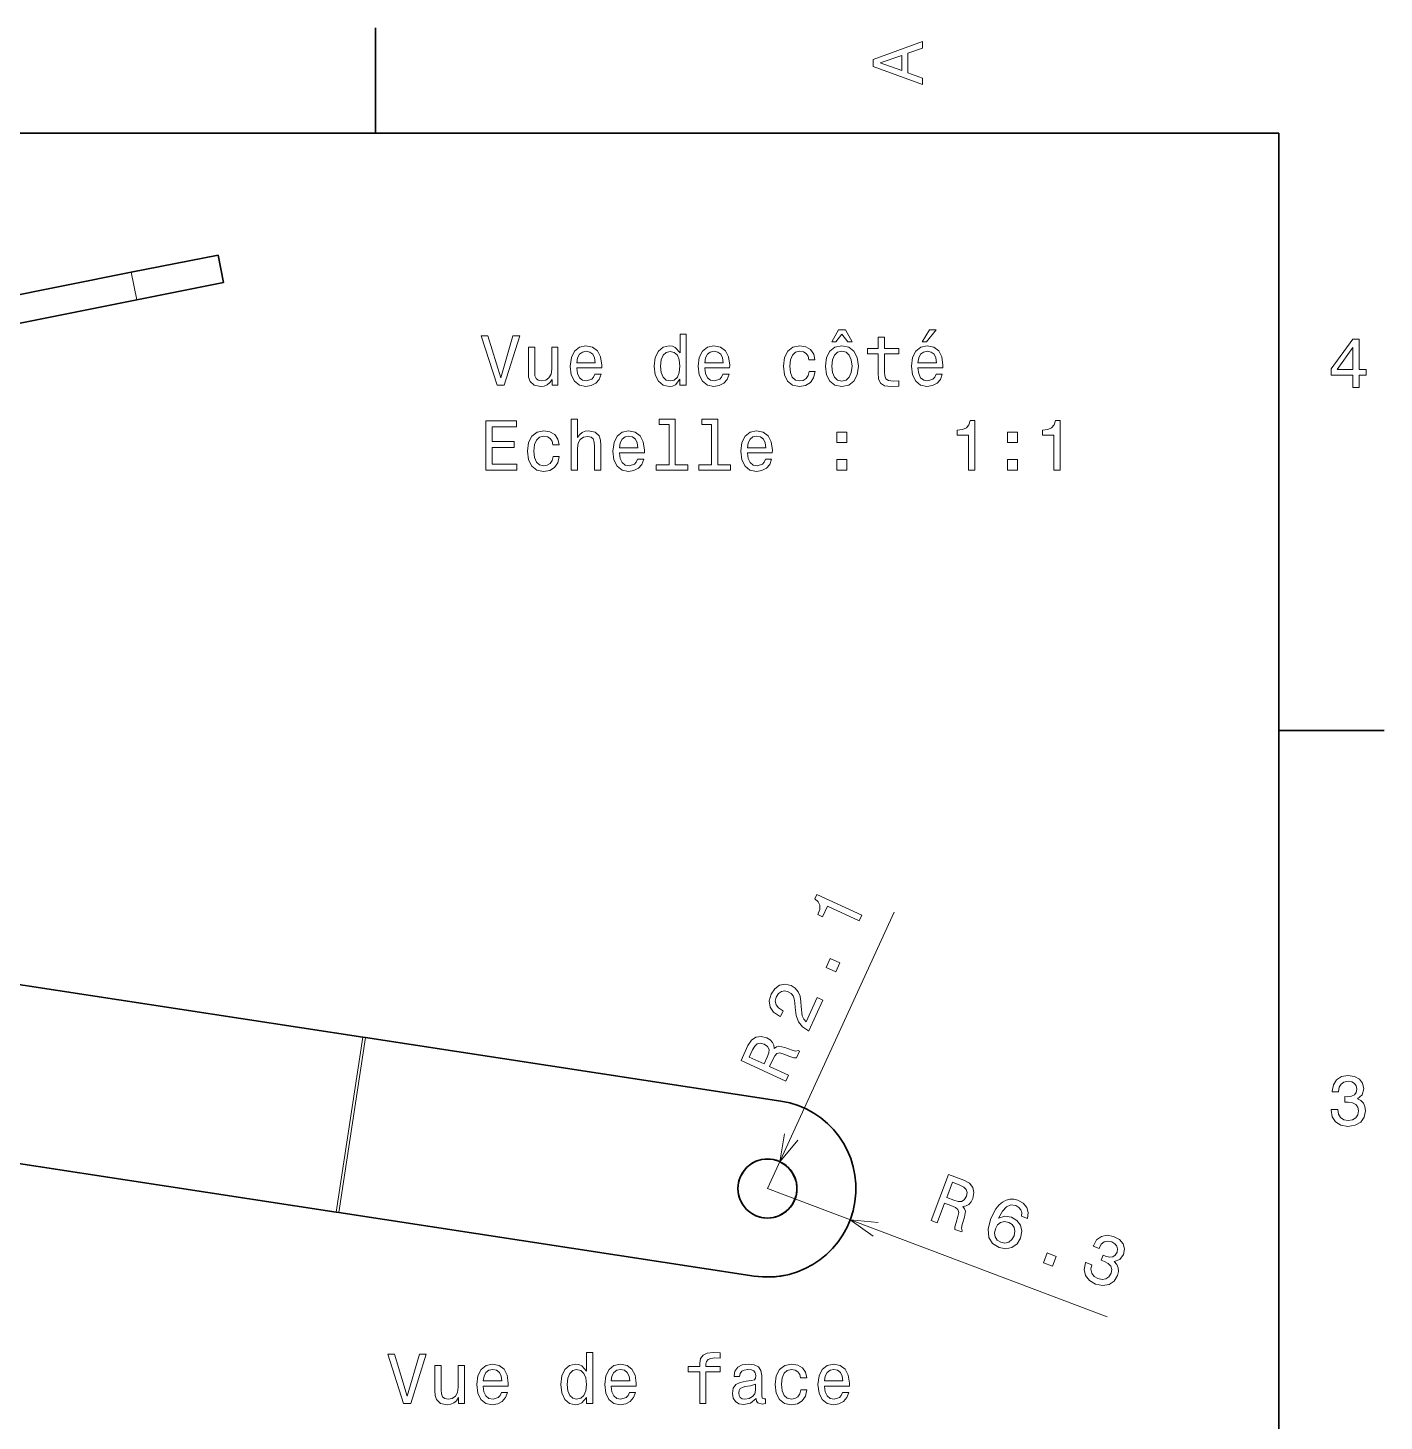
# Model space of a CAD drawing. Extents: x 0 to 297, y 0 to 210.
# Drawn here: x 198 to 294.5, y 108.3 to 207.5 of the extents above; entities that cross this region are included whole.
import ezdxf

# ---------------------------------------------------------------- set-up
doc = ezdxf.new("R2010")
doc.units = 0

msp = doc.modelspace()

# ---------------------------------------------------------------- linework, layer by layer
at = {"color": 7, "lineweight": 35, "ltscale": 0.1875}
for p, q in [((222.699997, 200), (222.699997, 207.5)), ((287, 157.5), (294.5, 157.5))]:
    msp.add_line(p, q, dxfattribs=at)
at = {"color": 7, "lineweight": 35}
for p, q in [((287, 200), (10, 200)), ((287, 10), (287, 200)), ((205.311096, 190.103424), (175.983459, 184.273102)), ((205.70105, 188.141815), (176.373413, 182.311493)), ((110.665985, 152.64856), (221.802811, 135.671509)), ((108.763306, 140.192993), (219.900131, 123.216064)), ((251.554214, 131.126831), (221.99556, 135.64209)), ((249.651535, 118.671265), (220.09288, 123.186523))]:
    msp.add_line(p, q, dxfattribs=at)
at = {"color": 7, "lineweight": 35, "ltscale": 0.1575}
for p, q in [((205.311096, 190.103424), (211.490173, 191.331848)), ((205.70105, 188.141815), (211.880127, 189.370239))]:
    msp.add_line(p, q, dxfattribs=at)
at = {"color": 7, "lineweight": 35, "ltscale": 0.05}
msp.add_line((211.490173, 191.331848), (211.880127, 189.370239), dxfattribs=at)
at = {"color": 7, "lineweight": 13, "ltscale": 0.05}
msp.add_line((205.311096, 190.103424), (205.70105, 188.141815), dxfattribs=at)
at = {"color": 7, "lineweight": 13}
for q in [(259.618713, 144.575928), (274.776245, 115.757568)]:
    msp.add_line((250.60289, 124.899048), q, dxfattribs=at)
at = {"color": 7, "lineweight": 13, "ltscale": 0.314998}
msp.add_line((219.900131, 123.216064), (221.802811, 135.671509), dxfattribs=at)
at = {"color": 7, "lineweight": 13, "ltscale": 0.315001}
msp.add_line((220.09288, 123.186523), (221.99556, 135.64209), dxfattribs=at)
at = {"color": 7, "lineweight": 35, "ltscale": 0.004875}
for p, q in [((221.99556, 135.64209), (221.802811, 135.671509)), ((220.09288, 123.186523), (219.900131, 123.216064))]:
    msp.add_line(p, q, dxfattribs=at)
at = {"color": 7, "lineweight": 13}
for points in [[(261.633209, 203.466858), (261.633209, 203.930847), (260.604401, 204.298996), (260.604401, 205.695969), (261.633209, 206.064133), (261.633209, 206.538193), (258.128174, 205.257217), (258.128174, 204.742798)], [(260.17572, 204.460388), (258.632477, 205), (260.17572, 205.539627)], [(232.488739, 185.575546), (231.611206, 182.594986), (230.708481, 185.575546), (230.22937, 185.575546), (231.359055, 182.070496), (231.863373, 182.070496), (232.967834, 185.575546)], [(244.375626, 182.48909), (244.375626, 182.070496), (244.819427, 182.070496), (244.819427, 185.691528), (244.380661, 185.691528), (244.380661, 184.365158), (244.04277, 184.748444), (243.835999, 184.839233), (243.598969, 184.874527), (243.170288, 184.773666), (242.837433, 184.491241), (242.620575, 184.037354), (242.544937, 183.427124), (242.620575, 182.816895), (242.837433, 182.357956), (243.170288, 182.070496), (243.598969, 181.97467), (243.835999, 182.009979), (244.047806, 182.100754)], [(255.178223, 185.146866), (255.475769, 185.146866), (255.904434, 185.706665), (256.328064, 185.146866), (256.62561, 185.146866), (256.146515, 186.004211), (255.662369, 186.004211)], [(258.486572, 184.309692), (258.486572, 182.953064), (258.516846, 182.514297), (258.658051, 182.2117), (258.94046, 182.035187), (259.419556, 181.97467), (259.944061, 181.999893), (259.944061, 182.383179), (259.560791, 182.352921), (259.212799, 182.393265), (259.026184, 182.519348), (258.945496, 182.731155), (258.930389, 183.028702), (258.930389, 184.309692), (259.944061, 184.309692), (259.944061, 184.687927), (258.930389, 184.687927), (258.930389, 185.479721), (258.486572, 185.479721), (258.486572, 184.687927), (257.720001, 184.687927), (257.720001, 184.309692)], [(261.623474, 185.146866), (261.921021, 185.146866), (262.622009, 186.004211), (262.127777, 186.004211)], [(235.691177, 184.778702), (235.247375, 184.778702), (235.247375, 183.215302), (235.196945, 182.852203), (235.05069, 182.589951), (234.823746, 182.428558), (234.526199, 182.378128), (234.289169, 182.418472), (234.137863, 182.53952), (234.052139, 182.746292), (234.031967, 183.038788), (234.031967, 184.778702), (233.588165, 184.778702), (233.588165, 182.998444), (233.603287, 182.640381), (233.699112, 182.342834), (233.991623, 182.070496), (234.460632, 181.97467), (234.712799, 182.009979), (234.929657, 182.100754), (235.116257, 182.257095), (235.267548, 182.484039), (235.267548, 182.070496), (235.691177, 182.070496)], [(237.027634, 183.296005), (238.802856, 183.296005), (238.807892, 183.502777), (238.727203, 184.082748), (238.50531, 184.516464), (238.152283, 184.778702), (237.683258, 184.874527), (237.224319, 184.773666), (236.871292, 184.491241), (236.644348, 184.032318), (236.56366, 183.427124), (236.639313, 182.806808), (236.866257, 182.352921), (237.214233, 182.070496), (237.668121, 181.97467), (238.061493, 182.040237), (238.384262, 182.2117), (238.621292, 182.484039), (238.757462, 182.847153), (238.31871, 182.847153), (238.227921, 182.645416), (238.096802, 182.494125), (237.723602, 182.373093), (237.436142, 182.428558), (237.219284, 182.605072), (237.078064, 182.892548), (237.027634, 183.280869)], [(237.027634, 183.669205), (237.083115, 184.017181), (237.219284, 184.274384), (237.426056, 184.430725), (237.698395, 184.486206), (237.965683, 184.430725), (238.172455, 184.274384), (238.298538, 184.017181), (238.343918, 183.669205)], [(243.674606, 184.47612), (243.967117, 184.405518), (244.189026, 184.208832), (244.320145, 183.881012), (244.370575, 183.427124), (244.320145, 182.968185), (244.189026, 182.640381), (243.967117, 182.438644), (243.674606, 182.373093), (243.397232, 182.438644), (243.185425, 182.640381), (243.044205, 182.973236), (242.998825, 183.427124), (243.044205, 183.875977), (243.185425, 184.203781), (243.397232, 184.405518)], [(246.135712, 183.296005), (247.910919, 183.296005), (247.91597, 183.502777), (247.835281, 184.082748), (247.613373, 184.516464), (247.260345, 184.778702), (246.791321, 184.874527), (246.332397, 184.773666), (245.97937, 184.491241), (245.752426, 184.032318), (245.671738, 183.427124), (245.747375, 182.806808), (245.974319, 182.352921), (246.322311, 182.070496), (246.776199, 181.97467), (247.169571, 182.040237), (247.49234, 182.2117), (247.72937, 182.484039), (247.86554, 182.847153), (247.426773, 182.847153), (247.335999, 182.645416), (247.204865, 182.494125), (246.83168, 182.373093), (246.544205, 182.428558), (246.327347, 182.605072), (246.186142, 182.892548), (246.135712, 183.280869)], [(246.135712, 183.669205), (246.191177, 184.017181), (246.327347, 184.274384), (246.534119, 184.430725), (246.806458, 184.486206), (247.073746, 184.430725), (247.280518, 184.274384), (247.406601, 184.017181), (247.451996, 183.669205)], [(253.544205, 183.881012), (253.982971, 183.881012), (253.892197, 184.28447), (253.675339, 184.602203), (253.337433, 184.798889), (252.898682, 184.874527), (252.41452, 184.773666), (252.046371, 184.491241), (251.814392, 184.032318), (251.733688, 183.417038), (251.809341, 182.806808), (252.036285, 182.352921), (252.394348, 182.070496), (252.883545, 181.97467), (253.317261, 182.050323), (253.655167, 182.262131), (253.887146, 182.594986), (253.988007, 183.038788), (253.564392, 183.038788), (253.488739, 182.756378), (253.347519, 182.544556), (253.145798, 182.413437), (252.898682, 182.373093), (252.591034, 182.438644), (252.369141, 182.640381), (252.232971, 182.968185), (252.187576, 183.432159), (252.232971, 183.886063), (252.374176, 184.213867), (252.601135, 184.415604), (252.898682, 184.486206), (253.160919, 184.440811), (253.357605, 184.324814), (253.488739, 184.133179)], [(254.724319, 183.422073), (254.805023, 182.806808), (255.037003, 182.352921), (255.405167, 182.070496), (255.899399, 181.97467), (256.38858, 182.070496), (256.756744, 182.34787), (256.988739, 182.801758), (257.074463, 183.422073), (256.988739, 184.037354), (256.756744, 184.496292), (256.38858, 184.773666), (255.899399, 184.874527), (255.405167, 184.773666), (255.037003, 184.491241), (254.805023, 184.037354)], [(255.178223, 183.427124), (255.223602, 183.881012), (255.364807, 184.208832), (255.591766, 184.410553), (255.899399, 184.481155), (256.201996, 184.410553), (256.428925, 184.213867), (256.57016, 183.881012), (256.620575, 183.427124), (256.57016, 182.968185), (256.428925, 182.63533), (256.201996, 182.433609), (255.899399, 182.368042), (255.591766, 182.433609), (255.364807, 182.63533), (255.223602, 182.968185)], [(261.315826, 183.296005), (263.091034, 183.296005), (263.096069, 183.502777), (263.015381, 184.082748), (262.793488, 184.516464), (262.44046, 184.778702), (261.971436, 184.874527), (261.512512, 184.773666), (261.159485, 184.491241), (260.932526, 184.032318), (260.851837, 183.427124), (260.92749, 182.806808), (261.154449, 182.352921), (261.502411, 182.070496), (261.956299, 181.97467), (262.34967, 182.040237), (262.672455, 182.2117), (262.909485, 182.484039), (263.045654, 182.847153), (262.606873, 182.847153), (262.516113, 182.645416), (262.384979, 182.494125), (262.01178, 182.373093), (261.724335, 182.428558), (261.507477, 182.605072), (261.366241, 182.892548), (261.315826, 183.280869)], [(261.315826, 183.669205), (261.371307, 184.017181), (261.507477, 184.274384), (261.714233, 184.430725), (261.986572, 184.486206), (262.253876, 184.430725), (262.460632, 184.274384), (262.586731, 184.017181), (262.632111, 183.669205)], [(292.277374, 181.916794), (292.731262, 181.916794), (292.731262, 182.784225), (293.23056, 182.784225), (293.23056, 183.187683), (292.731262, 183.187683), (292.731262, 185.341141), (292.272339, 185.341141), (290.739197, 183.228027), (290.739197, 182.784225), (292.277374, 182.784225)], [(291.162842, 183.187683), (292.277374, 184.756134), (292.277374, 183.187683)], [(230.552139, 176.023666), (232.771149, 176.023666), (232.771149, 176.447296), (231.016113, 176.447296), (231.016113, 177.632462), (232.579514, 177.632462), (232.579514, 178.051041), (231.016113, 178.051041), (231.016113, 179.100037), (232.730804, 179.100037), (232.730804, 179.523666), (230.552139, 179.523666)], [(236.639313, 176.023666), (237.083115, 176.023666), (237.083115, 177.587067), (237.12851, 177.945129), (237.27475, 178.207382), (237.501709, 178.368774), (237.804291, 178.429291), (238.046371, 178.37886), (238.197662, 178.242691), (238.273315, 178.015747), (238.298538, 177.71315), (238.298538, 176.023666), (238.74234, 176.023666), (238.74234, 177.803925), (238.722168, 178.161987), (238.631378, 178.459549), (238.333832, 178.731873), (237.869858, 178.827698), (237.617691, 178.792404), (237.400833, 178.696579), (237.219284, 178.545273), (237.083115, 178.338501), (237.083115, 179.644699), (236.639313, 179.644699)], [(243.593918, 179.2715), (243.593918, 176.396866), (242.681091, 176.396866), (242.681091, 176.023666), (244.945511, 176.023666), (244.945511, 176.396866), (244.03772, 176.396866), (244.03772, 179.644699), (242.897949, 179.644699), (242.897949, 179.2715)], [(246.629944, 179.2715), (246.629944, 176.396866), (245.717117, 176.396866), (245.717117, 176.023666), (247.981537, 176.023666), (247.981537, 176.396866), (247.073746, 176.396866), (247.073746, 179.644699), (245.933975, 179.644699), (245.933975, 179.2715)], [(264.916687, 176.023666), (265.37561, 176.023666), (265.37561, 179.548889), (265.032684, 179.548889), (264.941895, 179.241241), (264.760345, 179.03447), (264.482971, 178.913437), (264.09967, 178.873093), (264.09967, 178.515015), (264.916687, 178.515015)], [(270.988739, 176.023666), (271.447662, 176.023666), (271.447662, 179.548889), (271.104736, 179.548889), (271.013947, 179.241241), (270.832397, 179.03447), (270.555023, 178.913437), (270.171722, 178.873093), (270.171722, 178.515015), (270.988739, 178.515015)], [(235.328064, 177.834183), (235.76683, 177.834183), (235.676056, 178.23764), (235.459198, 178.555374), (235.121292, 178.75206), (234.682541, 178.827698), (234.198395, 178.726837), (233.830231, 178.444412), (233.598251, 177.985489), (233.517548, 177.370209), (233.593201, 176.759979), (233.820145, 176.306091), (234.178223, 176.023666), (234.667404, 175.927841), (235.10112, 176.003494), (235.439026, 176.215302), (235.671005, 176.548157), (235.771881, 176.991959), (235.348251, 176.991959), (235.272598, 176.709549), (235.131378, 176.497726), (234.929657, 176.366608), (234.682541, 176.326263), (234.374908, 176.391815), (234.153, 176.593552), (234.01683, 176.921356), (233.971436, 177.385345), (234.01683, 177.839233), (234.158035, 178.167038), (234.384995, 178.368774), (234.682541, 178.439377), (234.944778, 178.393982), (235.141479, 178.277985), (235.272598, 178.086349)], [(240.06366, 177.249176), (241.838882, 177.249176), (241.843918, 177.455948), (241.763229, 178.035919), (241.541321, 178.469635), (241.188309, 178.731873), (240.719284, 178.827698), (240.260345, 178.726837), (239.907318, 178.444412), (239.680374, 177.985489), (239.599686, 177.380295), (239.675339, 176.759979), (239.902283, 176.306091), (240.250259, 176.023666), (240.704147, 175.927841), (241.097519, 175.993408), (241.420288, 176.164871), (241.657318, 176.43721), (241.793488, 176.800323), (241.354736, 176.800323), (241.263947, 176.598587), (241.132828, 176.447296), (240.759628, 176.326263), (240.472168, 176.381729), (240.25531, 176.558243), (240.11409, 176.845718), (240.06366, 177.234039)], [(249.171738, 177.249176), (250.946945, 177.249176), (250.951996, 177.455948), (250.871307, 178.035919), (250.649399, 178.469635), (250.296371, 178.731873), (249.827347, 178.827698), (249.368423, 178.726837), (249.015396, 178.444412), (248.788452, 177.985489), (248.707748, 177.380295), (248.783401, 176.759979), (249.010345, 176.306091), (249.358337, 176.023666), (249.812225, 175.927841), (250.205597, 175.993408), (250.528366, 176.164871), (250.765396, 176.43721), (250.90155, 176.800323), (250.462799, 176.800323), (250.372025, 176.598587), (250.240891, 176.447296), (249.867691, 176.326263), (249.580231, 176.381729), (249.363373, 176.558243), (249.222168, 176.845718), (249.171738, 177.234039)], [(255.551422, 177.980438), (256.247375, 177.980438), (256.247375, 178.731873), (255.551422, 178.731873)], [(267.695496, 177.980438), (268.391479, 177.980438), (268.391479, 178.731873), (267.695496, 178.731873)], [(240.06366, 177.622375), (240.119141, 177.970352), (240.25531, 178.227554), (240.462082, 178.383896), (240.734406, 178.439377), (241.001709, 178.383896), (241.208481, 178.227554), (241.334549, 177.970352), (241.379944, 177.622375)], [(249.171738, 177.622375), (249.227203, 177.970352), (249.363373, 178.227554), (249.570145, 178.383896), (249.842484, 178.439377), (250.109772, 178.383896), (250.316544, 178.227554), (250.442627, 177.970352), (250.488007, 177.622375)], [(255.551422, 176.023666), (256.247375, 176.023666), (256.247375, 176.775101), (255.551422, 176.775101)], [(267.695496, 176.023666), (268.391479, 176.023666), (268.391479, 176.775101), (267.695496, 176.775101)], [(257.130371, 143.946411), (257.321533, 144.363647), (254.116714, 145.832153), (253.973862, 145.520264), (254.215714, 145.309692), (254.328079, 145.058472), (254.322556, 144.755859), (254.1996, 144.390625), (254.525101, 144.241455), (254.865433, 144.984253)], [(255.466965, 140.316162), (255.756882, 140.948853), (255.073746, 141.261841), (254.783829, 140.62915)], [(253.543106, 136.11731), (254.545151, 138.304321), (254.150864, 138.484985), (253.358871, 136.75647), (253.187515, 136.951416), (253.084335, 137.198486), (252.991989, 137.856567), (252.978378, 138.190063), (252.919876, 138.583008), (252.789383, 138.903564), (252.575577, 139.151245), (252.289413, 139.337891), (251.868576, 139.436401), (251.467239, 139.359497), (251.123398, 139.117676), (250.859268, 138.722778), (250.73555, 138.246948), (250.797684, 137.813477), (251.042801, 137.44043), (251.463089, 137.159058), (251.527267, 137.129639), (251.71846, 137.546875), (251.681778, 137.563721), (251.388901, 137.747803), (251.216385, 137.976685), (251.159988, 138.241089), (251.229294, 138.525513), (251.396988, 138.770386), (251.601944, 138.915039), (251.839584, 138.961426), (252.085251, 138.904419), (252.281448, 138.775635), (252.420334, 138.606567), (252.509018, 138.388428), (252.554123, 138.123657), (252.576889, 137.786011), (252.655289, 137.206421), (252.812912, 136.751465), (253.093582, 136.395386), (253.529343, 136.123657)], [(251.906021, 132.544434), (252.101395, 132.970825), (250.758041, 133.586304), (250.957596, 134.021851), (251.118423, 134.336548), (251.27504, 134.508789), (251.476761, 134.549561), (251.768265, 134.471436), (252.191422, 134.305298), (252.474533, 134.208862), (252.660202, 134.190308), (252.880783, 134.671753), (252.793655, 134.71167), (252.616989, 134.665039), (252.361771, 134.737549), (251.833542, 134.940796), (251.417282, 135.037231), (251.249771, 134.986328), (251.087021, 134.861206), (251.056442, 135.097168), (250.954788, 135.299072), (250.790878, 135.473999), (250.560471, 135.612915), (250.14592, 135.725098), (249.773056, 135.674072), (249.46019, 135.451294), (249.211502, 135.06604), (248.724136, 134.002319)], [(249.546616, 134.768188), (249.702255, 135.035278), (249.879715, 135.192505), (250.096909, 135.242798), (250.367966, 135.168579), (250.6129, 135.000854), (250.716629, 134.803467), (250.70253, 134.55481), (250.593094, 134.255493), (250.368332, 133.764893), (249.309219, 134.250122)], [(290.729126, 130.51622), (290.729126, 130.480911), (290.809814, 129.996765), (291.046844, 129.633652), (291.420044, 129.401657), (291.914276, 129.315933), (292.438782, 129.401657), (292.832153, 129.623566), (293.08429, 129.976593), (293.175079, 130.430481), (293.134735, 130.728027), (293.023773, 130.970108), (292.842224, 131.156708), (292.600159, 131.292877), (292.927948, 131.565216), (293.043945, 131.998932), (292.968292, 132.392303), (292.751434, 132.68985), (292.398407, 132.87645), (291.914276, 132.942017), (291.460388, 132.861313), (291.112396, 132.63942), (290.885468, 132.286392), (290.809814, 131.817368), (290.809814, 131.782074), (291.258636, 131.782074), (291.299011, 132.104828), (291.430115, 132.336823), (291.641937, 132.478027), (291.939484, 132.528473), (292.201721, 132.488113), (292.393372, 132.382217), (292.509369, 132.210739), (292.554749, 131.97876), (292.509369, 131.731628), (292.388336, 131.565216), (292.176514, 131.46434), (291.889069, 131.434082), (291.692383, 131.439133), (291.692383, 131.04071), (291.939484, 131.050797), (292.257202, 131.005417), (292.494232, 130.884369), (292.635468, 130.687683), (292.685883, 130.430481), (292.630402, 130.13797), (292.484161, 129.921112), (292.252167, 129.784943), (291.944519, 129.739563), (291.626801, 129.789993), (291.394806, 129.941284), (291.248566, 130.183365), (291.193085, 130.51622)], [(262.247742, 122.633667), (262.686462, 122.467773), (263.209106, 123.849976), (263.657227, 123.68042), (263.982117, 123.541382), (264.164673, 123.396851), (264.219055, 123.198364), (264.16095, 122.902222), (264.023987, 122.46875), (263.947021, 122.17981), (263.941223, 121.993286), (264.436523, 121.805908), (264.470398, 121.89563), (264.411865, 122.068726), (264.466919, 122.328247), (264.633667, 122.869141), (264.701538, 123.290894), (264.639404, 123.45459), (264.503479, 123.608398), (264.736755, 123.655029), (264.931274, 123.770142), (265.094727, 123.945679), (265.217529, 124.184937), (265.301331, 124.606201), (265.225037, 124.974731), (264.981506, 125.271729), (264.580139, 125.49353), (263.485779, 125.907471)], [(264.305847, 125.138916), (264.582947, 125.001831), (264.751892, 124.835571), (264.816772, 124.622314), (264.761108, 124.346802), (264.610474, 124.090942), (264.420715, 123.974121), (264.17157, 123.971191), (263.865479, 124.060059), (263.360779, 124.250854), (263.772827, 125.340576)], [(269.111328, 122.771606), (269.166199, 123.187622), (269.065674, 123.549194), (268.812683, 123.849731), (268.420776, 124.067993), (268.129944, 124.140259), (267.855469, 124.141602), (267.587891, 124.075684), (267.330139, 123.935913), (267.090515, 123.72998), (266.867249, 123.453125), (266.660278, 123.105469), (266.482666, 122.692749), (266.30481, 121.994385), (266.352234, 121.421021), (266.614258, 120.987671), (267.086243, 120.695923), (267.575928, 120.607788), (268.00885, 120.69751), (268.36731, 120.960938), (268.615173, 121.374023), (268.704468, 121.852539), (268.617676, 122.278931), (268.364807, 122.622559), (267.97821, 122.855103), (267.494446, 122.930176), (267.0578, 122.787964), (267.324829, 123.280029), (267.616699, 123.595703), (267.931702, 123.72998), (268.281006, 123.684082), (268.502563, 123.557251), (268.644348, 123.390381), (268.699829, 123.180664), (268.677368, 122.935791)], [(268.155823, 121.542358), (267.991516, 121.264893), (267.773804, 121.088379), (267.504456, 121.0177), (267.222473, 121.070435), (266.961975, 121.222778), (266.804993, 121.449341), (266.753845, 121.727539), (266.823792, 122.040771), (266.981567, 122.315308), (267.197449, 122.487061), (267.467957, 122.546631), (267.78009, 122.487915), (268.015198, 122.3396), (268.16626, 122.126099), (268.214539, 121.854492)], [(273.263916, 119.642944), (273.251465, 119.609985), (273.15564, 119.12854), (273.248962, 118.705078), (273.51593, 118.356079), (273.947937, 118.101074), (274.468811, 117.995728), (274.915283, 118.064087), (275.276001, 118.305176), (275.521423, 118.697632), (275.588928, 118.990234), (275.570801, 119.255859), (275.46698, 119.494629), (275.288757, 119.707642), (275.69165, 119.846313), (275.953613, 120.21106), (276.021973, 120.605713), (275.924377, 120.960693), (275.660156, 121.260132), (275.23053, 121.492676), (274.777405, 121.577759), (274.373474, 121.493286), (274.036316, 121.243408), (273.799622, 120.831421), (273.78717, 120.798462), (274.20697, 120.639648), (274.358887, 120.927246), (274.563599, 121.0979), (274.811646, 121.155029), (275.107849, 121.097046), (275.338867, 120.966553), (275.480652, 120.799683), (275.528503, 120.598267), (275.488892, 120.365234), (275.359009, 120.150146), (275.186951, 120.037231), (274.953125, 120.017822), (274.673584, 120.091187), (274.491394, 120.165527), (274.350464, 119.792847), (274.585144, 119.714844), (274.866272, 119.560059), (275.045166, 119.362915), (275.107666, 119.129028), (275.063904, 118.870605), (274.908508, 118.616699), (274.695007, 118.465576), (274.429871, 118.420288), (274.126038, 118.486572), (273.846741, 118.646118), (273.683228, 118.869751), (273.63208, 119.147949), (273.697937, 119.478882)], [(270.243774, 119.609741), (270.894775, 119.363525), (271.160583, 120.066406), (270.509583, 120.312622)], [(225.832443, 113.109779), (224.95491, 110.129234), (224.052185, 113.109779), (223.573074, 113.109779), (224.702759, 109.604736), (225.207077, 109.604736), (226.311539, 113.109779)], [(237.71933, 110.023323), (237.71933, 109.604736), (238.163132, 109.604736), (238.163132, 113.225777), (237.724365, 113.225777), (237.724365, 111.899406), (237.386475, 112.282692), (237.179703, 112.373466), (236.942673, 112.408768), (236.513992, 112.307907), (236.181137, 112.025482), (235.964279, 111.571594), (235.888641, 110.961365), (235.964279, 110.351135), (236.181137, 109.892197), (236.513992, 109.604736), (236.942673, 109.508919), (237.179703, 109.54422), (237.39151, 109.634995)], [(245.778412, 111.843933), (245.778412, 109.604736), (246.222214, 109.604736), (246.222214, 111.843933), (247.23085, 111.843933), (247.23085, 112.222168), (246.222214, 112.222168), (246.222214, 112.388596), (246.257507, 112.590324), (246.373505, 112.726494), (246.57019, 112.807182), (246.852615, 112.837448), (247.23085, 112.817276), (247.23085, 113.200562), (246.75174, 113.225777), (246.318024, 113.180382), (246.015442, 113.04422), (245.833878, 112.807182), (245.778412, 112.469292), (245.778412, 112.222168), (244.966446, 112.222168), (244.966446, 111.843933)], [(229.034882, 112.31295), (228.59108, 112.31295), (228.59108, 110.74955), (228.540649, 110.386436), (228.394394, 110.124191), (228.16745, 109.962807), (227.869904, 109.912376), (227.632874, 109.952721), (227.481567, 110.073753), (227.395844, 110.280525), (227.375671, 110.573036), (227.375671, 112.31295), (226.931854, 112.31295), (226.931854, 110.532692), (226.946991, 110.174622), (227.042816, 109.877068), (227.335327, 109.604736), (227.804337, 109.508919), (228.056503, 109.54422), (228.273361, 109.634995), (228.459961, 109.791336), (228.611252, 110.01828), (228.611252, 109.604736), (229.034882, 109.604736)], [(230.371338, 110.830238), (232.146561, 110.830238), (232.151596, 111.03701), (232.070908, 111.616982), (231.849014, 112.050705), (231.495987, 112.31295), (231.026962, 112.408768), (230.568024, 112.307907), (230.214996, 112.025482), (229.988052, 111.566551), (229.907364, 110.961365), (229.983017, 110.341049), (230.209961, 109.887154), (230.557938, 109.604736), (231.011841, 109.508919), (231.405212, 109.574478), (231.727966, 109.745949), (231.964996, 110.01828), (232.101166, 110.381393), (231.662415, 110.381393), (231.571625, 110.179665), (231.440506, 110.028366), (231.067307, 109.907333), (230.779846, 109.962807), (230.562988, 110.13932), (230.421768, 110.426781), (230.371338, 110.815109)], [(239.479416, 110.830238), (241.254623, 110.830238), (241.259674, 111.03701), (241.178986, 111.616982), (240.957077, 112.050705), (240.60405, 112.31295), (240.13504, 112.408768), (239.676102, 112.307907), (239.323074, 112.025482), (239.09613, 111.566551), (239.015442, 110.961365), (239.09108, 110.341049), (239.318024, 109.887154), (239.666016, 109.604736), (240.119904, 109.508919), (240.513275, 109.574478), (240.836044, 109.745949), (241.073074, 110.01828), (241.209244, 110.381393), (240.770477, 110.381393), (240.679703, 110.179665), (240.548584, 110.028366), (240.175385, 109.907333), (239.887909, 109.962807), (239.671051, 110.13932), (239.529846, 110.426781), (239.479416, 110.815109)], [(249.807938, 109.957764), (249.807938, 109.942635), (249.83316, 109.771164), (249.908813, 109.650124), (250.226532, 109.554306), (250.473648, 109.59465), (250.473648, 109.937592), (250.367737, 109.922462), (250.226532, 109.988022), (250.201309, 110.189751), (250.201309, 111.591766), (250.140793, 111.949837), (249.964279, 112.201996), (249.656647, 112.353294), (249.222931, 112.408768), (248.799301, 112.348251), (248.486618, 112.176781), (248.289932, 111.909492), (248.224365, 111.556465), (248.224365, 111.526207), (248.622787, 111.526207), (248.658081, 111.738022), (248.769043, 111.88932), (248.950592, 111.980095), (249.207794, 112.015396), (249.454926, 111.990181), (249.631424, 111.914536), (249.737335, 111.783409), (249.772644, 111.601852), (249.752472, 111.390038), (249.671783, 111.284134), (249.470047, 111.233696), (249.091797, 111.193352), (248.658081, 111.102577), (248.350449, 110.941193), (248.1689, 110.689034), (248.113419, 110.315834), (248.163849, 109.982979), (248.32019, 109.735863), (248.572357, 109.579521), (248.920334, 109.524048), (249.389359, 109.629951)], [(252.959961, 111.415253), (253.398712, 111.415253), (253.307938, 111.81871), (253.09108, 112.136436), (252.753189, 112.333122), (252.314423, 112.408768), (251.830276, 112.307907), (251.462128, 112.025482), (251.230133, 111.566551), (251.149445, 110.951279), (251.225098, 110.341049), (251.452026, 109.887154), (251.810104, 109.604736), (252.299301, 109.508919), (252.733017, 109.584564), (253.070908, 109.796379), (253.302902, 110.129234), (253.403763, 110.573036), (252.980133, 110.573036), (252.90448, 110.290619), (252.763275, 110.078796), (252.561539, 109.947678), (252.314423, 109.907333), (252.00679, 109.972893), (251.784882, 110.174622), (251.648712, 110.502434), (251.603333, 110.966408), (251.648712, 111.420296), (251.789932, 111.748108), (252.016876, 111.949837), (252.314423, 112.020439), (252.576675, 111.975052), (252.773361, 111.859062), (252.90448, 111.667419)], [(254.659531, 110.830238), (256.434753, 110.830238), (256.439789, 111.03701), (256.3591, 111.616982), (256.137207, 112.050705), (255.784164, 112.31295), (255.31514, 112.408768), (254.856216, 112.307907), (254.503189, 112.025482), (254.276245, 111.566551), (254.195557, 110.961365), (254.271194, 110.341049), (254.498138, 109.887154), (254.84613, 109.604736), (255.300018, 109.508919), (255.69339, 109.574478), (256.016144, 109.745949), (256.253174, 110.01828), (256.389343, 110.381393), (255.950592, 110.381393), (255.859818, 110.179665), (255.728699, 110.028366), (255.355499, 109.907333), (255.068024, 109.962807), (254.851166, 110.13932), (254.709961, 110.426781), (254.659531, 110.815109)], [(230.371338, 111.203438), (230.426819, 111.551422), (230.562988, 111.808624), (230.76976, 111.964966), (231.042099, 112.020439), (231.309387, 111.964966), (231.516159, 111.808624), (231.642242, 111.551422), (231.687622, 111.203438)], [(237.018311, 112.010353), (237.310822, 111.939751), (237.53273, 111.743065), (237.663849, 111.415253), (237.714279, 110.961365), (237.663849, 110.502434), (237.53273, 110.174622), (237.310822, 109.972893), (237.018311, 109.907333), (236.740936, 109.972893), (236.529129, 110.174622), (236.387909, 110.507477), (236.342529, 110.961365), (236.387909, 111.41021), (236.529129, 111.738022), (236.740936, 111.939751)], [(239.479416, 111.203438), (239.534882, 111.551422), (239.671051, 111.808624), (239.877823, 111.964966), (240.150162, 112.020439), (240.41745, 111.964966), (240.624222, 111.808624), (240.750305, 111.551422), (240.7957, 111.203438)], [(254.659531, 111.203438), (254.714996, 111.551422), (254.851166, 111.808624), (255.057938, 111.964966), (255.330276, 112.020439), (255.597565, 111.964966), (255.804337, 111.808624), (255.93042, 111.551422), (255.9758, 111.203438)], [(249.757507, 110.552864), (249.696991, 110.290619), (249.535614, 110.088882), (249.293533, 109.957764), (248.995987, 109.912376), (248.804337, 109.937592), (248.668167, 110.01828), (248.582443, 110.159492), (248.55722, 110.356178), (248.577393, 110.532692), (248.658081, 110.658768), (248.98085, 110.79998), (249.389359, 110.860497), (249.757507, 110.981537)]]:
    msp.add_lwpolyline(points, close=True, dxfattribs=at)
for points in [[(251.811752, 128.780029), (251.477646, 126.808105), (252.752945, 128.348755)], [(258.485657, 122.471436), (256.495605, 122.670654), (258.119446, 121.503052)]]:
    msp.add_lwpolyline(points, dxfattribs=at)
at = {"color": 7, "lineweight": 35}
msp.add_circle((250.60289, 124.899048), 2.1, dxfattribs=at)
for radius, start, end in [(6.3, 261.31477, 81.314768), (2.1, 292.531986, 112.531984), (2.1, 112.531984, 292.531986), (6.3, 261.294628, 283.225873)]:
    msp.add_arc((250.60289, 124.899048), radius, start, end, dxfattribs=at)

doc.saveas('drawing.dxf')
